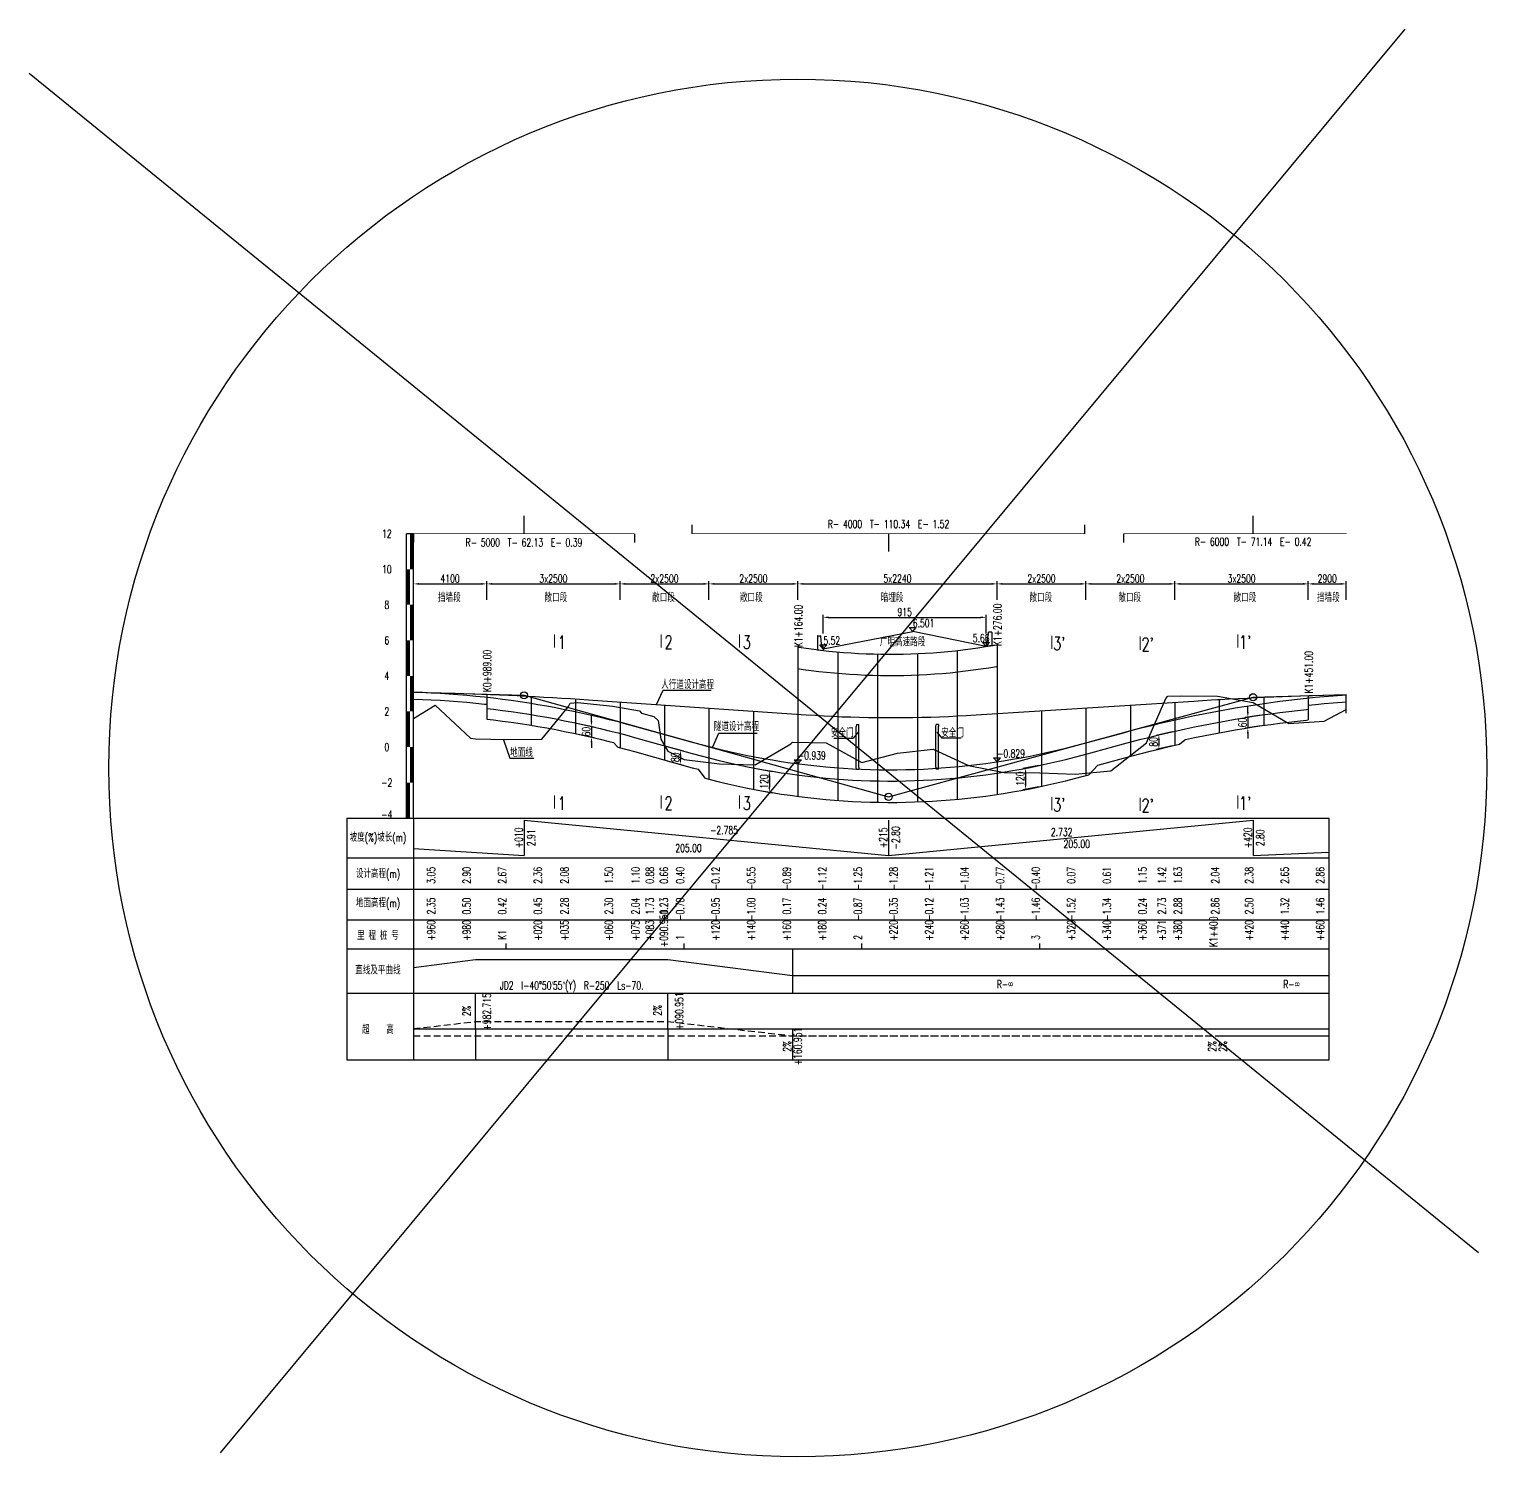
# Model space of a CAD drawing. Header units: millimetres. Extents: x -11494 to -8859, y -399 to 404.
# Drawn here: x -9679 to -8859, y -399 to 404 of the extents above; entities that cross this region are included whole.
import ezdxf
from ezdxf.enums import TextEntityAlignment as Align

# ---------------------------------------------------------------- set-up
doc = ezdxf.new("R2010")
doc.units = ezdxf.units.MM
doc.header["$LTSCALE"] = 0.3
doc.linetypes.add('DASHED', pattern=[19.05, 12.7, -6.35])
for name, color, linetype in [('BPD1', 5, 'Continuous'), ('dmx', 7, 'Continuous'), ('LCZH', 5, 'Continuous'), ('shuju', 5, 'Continuous'), ('sjx', 1, 'Continuous'), ('变坡点', 5, 'Continuous'), ('右超高', 1, 'Continuous'), ('左超高', 6, 'ByLayer'), ('文字', 7, 'Continuous'), ('标尺', 3, 'Continuous'), ('栏目', 3, 'Continuous'), ('次轮廓线', 5, 'Continuous'), ('网格1', 252, 'ByLayer'), ('轮廓线', 1, 'Continuous'), ('面积', 4, 'Continuous')]:
    doc.layers.add(name, color=color, linetype=linetype)
doc.styles.get("Standard").update_dxf_attribs({"font": 'simplex1.shx', "width": 0.7, "bigfont": 'hztxt.shx'})
doc.dimstyles.new('副本 100', dxfattribs={"dimscale": 1.5, "dimtxt": 3, "dimasz": 2, "dimexe": 1, "dimexo": 1, "dimgap": 0.5, "dimtad": 1, "dimdec": 0, "dimlfac": 10, "dimzin": 0, "dimdsep": 46, "dimtxsty": 'Standard', "dimcen": 0.09, "dimclrd": 256, "dimclre": 256, "dimclrt": 7, "dimadec": 0, "dimazin": 0, "dimtfac": 1, "dimtdec": 0, "dimtix": 1, "dimtmove": 0, "dimatfit": 3, "dimfxl": 0, "dimtolj": 1, "dimtzin": 0, "dimarcsym": 0})

# ---------------------------------------------------------------- blocks, each defined once
blk = doc.blocks.new('*D15')
at = {"lineweight": -2}
for p, q in [((-9421.91, 82.77), (-9421.91, 93.27)), ((-9418.91, 91.77), (-9349.91, 91.77)), ((-9346.91, 82.77), (-9346.91, 93.27))]:
    blk.add_line(p, q, dxfattribs=at)
for points in [[(-9418.91, 92.27), (-9418.91, 91.27), (-9421.91, 91.77)], [(-9349.91, 92.27), (-9349.91, 91.27), (-9346.91, 91.77)]]:
    blk.add_solid(points)
at = {"layer": 'Defpoints', "color": 0}
for p in [(-9346.91, 91.77), (-9421.91, 29.65), (-9346.91, 25.39)]:
    blk.add_point(p, dxfattribs=at)
at = {"color": 7, "lineweight": -3, "insert": (-9384.41, 94.77), "char_height": 4.5, "attachment_point": 5}
blk.add_mtext('\\A1;3x2500', dxfattribs=at)
blk = doc.blocks.new('*D16')
at = {"lineweight": -2}
for p, q in [((-9296.91, 82.77), (-9296.91, 93.27)), ((-9293.91, 91.77), (-9249.91, 91.77)), ((-9246.91, 82.77), (-9246.91, 93.27))]:
    blk.add_line(p, q, dxfattribs=at)
for points in [[(-9293.91, 92.27), (-9293.91, 91.27), (-9296.91, 91.77)], [(-9249.91, 92.27), (-9249.91, 91.27), (-9246.91, 91.77)]]:
    blk.add_solid(points)
at = {"layer": 'Defpoints', "color": 0}
for p in [(-9246.91, 91.77), (-9296.91, 21.95), (-9246.91, 18.51)]:
    blk.add_point(p, dxfattribs=at)
at = {"color": 7, "lineweight": -3, "insert": (-9271.91, 94.77), "char_height": 4.5, "attachment_point": 5}
blk.add_mtext('\\A1;2x2500', dxfattribs=at)
blk = doc.blocks.new('*D17')
at = {"lineweight": -2}
for p, q in [((-9246.91, 82.77), (-9246.91, 93.27)), ((-9243.91, 91.77), (-9137.91, 91.77)), ((-9134.91, 82.77), (-9134.91, 93.27))]:
    blk.add_line(p, q, dxfattribs=at)
for points in [[(-9243.91, 92.27), (-9243.91, 91.27), (-9246.91, 91.77)], [(-9137.91, 92.27), (-9137.91, 91.27), (-9134.91, 91.77)]]:
    blk.add_solid(points)
at = {"layer": 'Defpoints', "color": 0}
for p in [(-9134.91, 91.77), (-9246.91, 29.65), (-9134.91, 20)]:
    blk.add_point(p, dxfattribs=at)
at = {"color": 7, "lineweight": -3, "insert": (-9190.91, 94.77), "char_height": 4.5, "attachment_point": 5}
blk.add_mtext('\\A1;5x2240', dxfattribs=at)
blk = doc.blocks.new('*D18')
at = {"lineweight": -2}
for p, q in [((-9134.91, 82.77), (-9134.91, 93.27)), ((-9131.91, 91.77), (-9087.91, 91.77)), ((-9084.91, 82.77), (-9084.91, 93.27))]:
    blk.add_line(p, q, dxfattribs=at)
for points in [[(-9131.91, 92.27), (-9131.91, 91.27), (-9134.91, 91.77)], [(-9087.91, 92.27), (-9087.91, 91.27), (-9084.91, 91.77)]]:
    blk.add_solid(points)
at = {"layer": 'Defpoints', "color": 0}
for p in [(-9084.91, 91.77), (-9134.91, 29.65), (-9084.91, 18.51)]:
    blk.add_point(p, dxfattribs=at)
at = {"color": 7, "lineweight": -3, "insert": (-9109.91, 94.77), "char_height": 4.5, "attachment_point": 5}
blk.add_mtext('\\A1;2x2500', dxfattribs=at)
blk = doc.blocks.new('*D19')
at = {"lineweight": -2}
for p, q in [((-9034.91, 82.77), (-9034.91, 93.27)), ((-9031.91, 91.77), (-8962.91, 91.77)), ((-8959.91, 82.77), (-8959.91, 93.27))]:
    blk.add_line(p, q, dxfattribs=at)
for points in [[(-9031.91, 92.27), (-9031.91, 91.27), (-9034.91, 91.77)], [(-8962.91, 92.27), (-8962.91, 91.27), (-8959.91, 91.77)]]:
    blk.add_solid(points)
at = {"layer": 'Defpoints', "color": 0}
for p in [(-8959.91, 91.77), (-9034.91, 29.65), (-8959.91, 25.39)]:
    blk.add_point(p, dxfattribs=at)
at = {"color": 7, "lineweight": -3, "insert": (-8997.41, 94.77), "char_height": 4.5, "attachment_point": 5}
blk.add_mtext('\\A1;3x2500', dxfattribs=at)
blk = doc.blocks.new('*D20')
at = {"lineweight": -2}
for p, q in [((-9270.44, -11.98), (-9261.45, -13.66)), ((-9262.95, -16.38), (-9262.95, -22.38)), ((-9270.44, -23.98), (-9261.45, -25.66))]:
    blk.add_line(p, q, dxfattribs=at)
for points in [[(-9263.45, -16.38), (-9262.45, -16.38), (-9262.95, -13.38)], [(-9263.45, -22.38), (-9262.45, -22.38), (-9262.95, -25.38)]]:
    blk.add_solid(points)
at = {"layer": 'Defpoints', "color": 0}
for p in [(-9271.91, -11.7), (-9271.91, -23.7), (-9262.95, -25.38)]:
    blk.add_point(p, dxfattribs=at)
at = {"color": 7, "lineweight": -3, "insert": (-9265.95, -19.38), "char_height": 4.5, "attachment_point": 5, "rotation": 90}
blk.add_mtext('\\A1;120', dxfattribs=at)
blk = doc.blocks.new('*D21')
at = {"lineweight": -2}
for p, q in [((-9320.47, 0.34), (-9311.45, -2.17)), ((-9320.47, -7.66), (-9311.45, -10.17)), ((-9312.95, -4.75), (-9312.95, -6.75))]:
    blk.add_line(p, q, dxfattribs=at)
for points in [[(-9313.45, -4.75), (-9312.45, -4.75), (-9312.95, -1.75)], [(-9313.45, -6.75), (-9312.45, -6.75), (-9312.95, -9.75)]]:
    blk.add_solid(points)
at = {"layer": 'Defpoints', "color": 0}
for p in [(-9321.91, 0.75), (-9321.91, -7.25), (-9312.95, -9.75)]:
    blk.add_point(p, dxfattribs=at)
at = {"color": 7, "lineweight": -3, "insert": (-9315.95, -5.75), "char_height": 4.5, "attachment_point": 5, "rotation": 90}
blk.add_mtext('\\A1;80', dxfattribs=at)
blk = doc.blocks.new('*D22')
at = {"lineweight": -2}
for p, q in [((-9362.95, 14.64), (-9362.95, 17.64)), ((-9370.45, 13.25), (-9361.45, 11.32)), ((-9362.95, 11.64), (-9362.95, 5.64)), ((-9370.45, 7.25), (-9361.45, 5.32)), ((-9362.95, 2.64), (-9362.95, -0.36))]:
    blk.add_line(p, q, dxfattribs=at)
for points in [[(-9363.45, 14.64), (-9362.45, 14.64), (-9362.95, 11.64)], [(-9363.45, 2.64), (-9362.45, 2.64), (-9362.95, 5.64)]]:
    blk.add_solid(points)
at = {"layer": 'Defpoints', "color": 0}
for p in [(-9371.91, 13.57), (-9371.91, 7.57), (-9362.95, 5.64)]:
    blk.add_point(p, dxfattribs=at)
at = {"color": 7, "lineweight": -3, "insert": (-9365.95, 8.64), "char_height": 4.5, "attachment_point": 5, "rotation": 90}
blk.add_mtext('\\A1;60', dxfattribs=at)
blk = doc.blocks.new('*D25')
at = {"lineweight": -2}
for p, q in [((-9111.39, -10.39), (-9120.38, -12.06)), ((-9118.88, -14.78), (-9118.88, -20.78)), ((-9111.39, -22.39), (-9120.38, -24.06))]:
    blk.add_line(p, q, dxfattribs=at)
for points in [[(-9119.38, -14.78), (-9118.38, -14.78), (-9118.88, -11.78)], [(-9119.38, -20.78), (-9118.38, -20.78), (-9118.88, -23.78)]]:
    blk.add_solid(points)
at = {"layer": 'Defpoints', "color": 0}
for p in [(-9109.91, -10.11), (-9118.88, -23.78), (-9109.91, -22.11)]:
    blk.add_point(p, dxfattribs=at)
at = {"color": 7, "lineweight": -3, "insert": (-9121.88, -17.78), "char_height": 4.5, "attachment_point": 5, "rotation": 90}
blk.add_mtext('\\A1;120', dxfattribs=at)
blk = doc.blocks.new('*D23')
at = {"lineweight": -2}
for p, q in [((-9036.38, 8.6), (-9045.38, 6.55)), ((-9036.38, 0.6), (-9045.38, -1.45)), ((-9043.88, 3.89), (-9043.88, 1.89))]:
    blk.add_line(p, q, dxfattribs=at)
for points in [[(-9044.38, 3.89), (-9043.38, 3.89), (-9043.88, 6.89)], [(-9044.38, 1.89), (-9043.38, 1.89), (-9043.88, -1.11)]]:
    blk.add_solid(points)
at = {"layer": 'Defpoints', "color": 0}
for p in [(-9034.91, 8.93), (-9034.91, 0.93), (-9043.88, -1.11)]:
    blk.add_point(p, dxfattribs=at)
at = {"color": 7, "lineweight": -3, "insert": (-9046.88, 2.89), "char_height": 4.5, "attachment_point": 5, "rotation": 90}
blk.add_mtext('\\A1;80', dxfattribs=at)
blk = doc.blocks.new('*D24')
at = {"lineweight": -2}
for p, q in [((-8986.4, 17.87), (-8995.38, 16.56)), ((-8993.88, 19.78), (-8993.88, 22.78)), ((-8993.88, 16.78), (-8993.88, 10.78)), ((-8986.4, 11.87), (-8995.38, 10.56)), ((-8993.88, 7.78), (-8993.88, 4.78))]:
    blk.add_line(p, q, dxfattribs=at)
for points in [[(-8994.38, 19.78), (-8993.38, 19.78), (-8993.88, 16.78)], [(-8994.38, 7.78), (-8993.38, 7.78), (-8993.88, 10.78)]]:
    blk.add_solid(points)
at = {"layer": 'Defpoints', "color": 0}
for p in [(-8984.91, 18.09), (-8993.88, 10.78), (-8984.91, 12.09)]:
    blk.add_point(p, dxfattribs=at)
at = {"color": 7, "lineweight": -3, "insert": (-8996.88, 13.78), "char_height": 4.5, "attachment_point": 5, "rotation": 90}
blk.add_mtext('\\A1;60', dxfattribs=at)
blk = doc.blocks.new('*D26')
at = {"lineweight": -2}
for p, q in [((-9346.91, 82.77), (-9346.91, 93.27)), ((-9343.91, 91.77), (-9299.91, 91.77)), ((-9296.91, 82.77), (-9296.91, 93.27))]:
    blk.add_line(p, q, dxfattribs=at)
for points in [[(-9343.91, 92.27), (-9343.91, 91.27), (-9346.91, 91.77)], [(-9299.91, 92.27), (-9299.91, 91.27), (-9296.91, 91.77)]]:
    blk.add_solid(points)
at = {"layer": 'Defpoints', "color": 0}
for p in [(-9296.91, 91.77), (-9346.91, 21.95), (-9296.91, 18.51)]:
    blk.add_point(p, dxfattribs=at)
at = {"color": 7, "lineweight": -3, "insert": (-9321.91, 94.77), "char_height": 4.5, "attachment_point": 5}
blk.add_mtext('\\A1;2x2500', dxfattribs=at)
blk = doc.blocks.new('*D27')
at = {"lineweight": -2}
for p, q in [((-9084.91, 82.77), (-9084.91, 93.27)), ((-9081.91, 91.77), (-9037.91, 91.77)), ((-9034.91, 82.77), (-9034.91, 93.27))]:
    blk.add_line(p, q, dxfattribs=at)
for points in [[(-9081.91, 92.27), (-9081.91, 91.27), (-9084.91, 91.77)], [(-9037.91, 92.27), (-9037.91, 91.27), (-9034.91, 91.77)]]:
    blk.add_solid(points)
at = {"layer": 'Defpoints', "color": 0}
for p in [(-9034.91, 91.77), (-9084.91, 29.65), (-9034.91, 18.51)]:
    blk.add_point(p, dxfattribs=at)
at = {"color": 7, "lineweight": -3, "insert": (-9059.91, 94.77), "char_height": 4.5, "attachment_point": 5}
blk.add_mtext('\\A1;2x2500', dxfattribs=at)
blk = doc.blocks.new('*D28')
at = {"lineweight": -2}
for p, q in [((-9463.05, 82.77), (-9463.05, 93.27)), ((-9460.05, 91.77), (-9424.91, 91.77)), ((-9421.91, 82.77), (-9421.91, 93.27))]:
    blk.add_line(p, q, dxfattribs=at)
for points in [[(-9460.05, 92.27), (-9460.05, 91.27), (-9463.05, 91.77)], [(-9424.91, 92.27), (-9424.91, 91.27), (-9421.91, 91.77)]]:
    blk.add_solid(points)
at = {"layer": 'Defpoints', "color": 0}
for p in [(-9421.91, 91.77), (-9463.05, 29.65), (-9421.91, 25.39)]:
    blk.add_point(p, dxfattribs=at)
at = {"color": 7, "lineweight": -3, "insert": (-9442.48, 94.77), "char_height": 4.5, "attachment_point": 5}
blk.add_mtext('\\A1;4100', dxfattribs=at)
blk = doc.blocks.new('*D29')
at = {"lineweight": -2}
for p, q in [((-8959.91, 82.77), (-8959.91, 93.27)), ((-8956.91, 91.77), (-8941.54, 91.77)), ((-8938.54, 82.77), (-8938.54, 93.27))]:
    blk.add_line(p, q, dxfattribs=at)
for points in [[(-8956.91, 92.27), (-8956.91, 91.27), (-8959.91, 91.77)], [(-8941.54, 92.27), (-8941.54, 91.27), (-8938.54, 91.77)]]:
    blk.add_solid(points)
at = {"layer": 'Defpoints', "color": 0}
for p in [(-8938.54, 91.77), (-8959.91, 29.65), (-8938.54, 25.39)]:
    blk.add_point(p, dxfattribs=at)
at = {"color": 7, "lineweight": -3, "insert": (-8949.23, 94.77), "char_height": 4.5, "attachment_point": 5}
blk.add_mtext('\\A1;2900', dxfattribs=at)
blk = doc.blocks.new('*D30')
at = {"lineweight": -2}
for p, q in [((-9232.63, 63.95), (-9232.63, 74.45)), ((-9141.1, 63.95), (-9141.1, 74.45)), ((-9229.63, 72.95), (-9144.1, 72.95))]:
    blk.add_line(p, q, dxfattribs=at)
for points in [[(-9229.63, 73.45), (-9229.63, 72.45), (-9232.63, 72.95)], [(-9144.1, 73.45), (-9144.1, 72.45), (-9141.1, 72.95)]]:
    blk.add_solid(points)
at = {"layer": 'Defpoints', "color": 0}
for p in [(-9141.1, 72.95), (-9232.63, 54.78), (-9141.1, 56.53)]:
    blk.add_point(p, dxfattribs=at)
at = {"color": 7, "lineweight": -3, "insert": (-9186.86, 75.95), "char_height": 4.5, "attachment_point": 5}
blk.add_mtext('\\A1;915', dxfattribs=at)

msp = doc.modelspace()

# ---------------------------------------------------------------- linework, layer by layer
for p, q in [((-9235.87, 62.36), (-9235.87, 54.74)), ((-9235.69, 62.54), (-9234.21, 62.54)), ((-9233.55, 57.78), (-9234.03, 62.38)), ((-9141.1, 58.18), (-9141.1, 56.53)), ((-9140.49, 59.12), (-9141.07, 58.28)), ((-9140.18, 59.95), (-9139.7, 64.55)), ((-9138.04, 64.71), (-9139.52, 64.71)), ((-9137.86, 64.53), (-9137.86, 57.06)), ((-9235.87, 54.74), (-9232.63, 54.35)), ((-9233.24, 56.95), (-9232.66, 56.11)), ((-9232.63, 56.01), (-9232.63, 54.35)), ((-9137.86, 57.06), (-9141.1, 56.53)), ((-8938.54, 19.08), (-8938.54, 29.57)), ((-9213.01, 8.3), (-9215.84, 5.07)), ((-9168.82, 8.3), (-9165.99, 5.07)), ((-9226.69, 5.07), (-9215.84, 5.07)), ((-9155.14, 5.07), (-9165.99, 5.07))]:
    msp.add_line(p, q)
for centre, radius, start, end in [((-9235.69, 62.36), 0.175, 90, 180), ((-9234.21, 62.36), 0.175, 5.97698, 90), ((-9231.77, 57.96), 1.78, 185.97698, 214.77783), ((-9140.93, 58.18), 0.175, 145.22217, 180), ((-9141.95, 60.14), 1.78, 325.22217, 354.02302), ((-9139.52, 64.53), 0.175, 90, 174.02302), ((-9138.04, 64.53), 0.175, 0, 90), ((-9232.8, 56.01), 0.175, 0, 34.77783)]:
    msp.add_arc(centre, radius, start, end)
at = {"layer": 'BPD1'}
for p, q in [((-9400.91, -41.04), (-9400.91, -61.04)), ((-9400.91, -41.04), (-9195.91, -61.04)), ((-9195.91, -41.04), (-9195.91, -61.04)), ((-9195.91, -61.04), (-8990.91, -41.04)), ((-8990.91, -41.04), (-8990.91, -61.04)), ((-9463.05, -57.03), (-9400.91, -61.04)), ((-8990.91, -61.04), (-8948.11, -59.05)), ((-9249.96, -113.44), (-9249.96, -138.41)), ((-9463.05, -158.41), (-9010.91, -158.41)), ((-9010.91, -158.41), (-8948.11, -158.41))]:
    msp.add_line(p, q, dxfattribs=at)
at = {"layer": 'BPD1', "flags": 128}
for points in [[(-9463.05, -123.92), (-9428.2, -119.44), (-9319.96, -119.44), (-9249.96, -128.44), (-9010.91, -128.44)], [(-9010.91, -128.44), (-8948.11, -128.44)]]:
    msp.add_lwpolyline(points, dxfattribs=at)
at = {"layer": 'dmx'}
for points in [[(-9463.05, 16.08), (-9450.91, 23.53), (-9430.91, 5.04), (-9428.2, 4.57), (-9410.91, 4.17), (-9390.91, 4.52), (-9375.91, 22.84), (-9374.91, 24.66), (-9370.91, 25.02), (-9350.91, 22.99), (-9335.91, 20.36), (-9334.91, 19.11), (-9327.91, 17.26), (-9325.41, 14.85), (-9323.91, 4.49), (-9319.96, -2.33), (-9310.91, -7.01), (-9290.91, -9.48), (-9270.91, -9.98), (-9250.91, 1.72), (-9249.96, 2.74), (-9230.91, 2.44), (-9210.91, -8.65), (-9190.91, -3.49), (-9170.91, -1.2), (-9150.91, -10.29), (-9130.91, -14.33), (-9110.91, -14.55), (-9090.91, -15.19), (-9070.91, -13.41), (-9050.91, 2.41), (-9039.91, 27.35), (-9038.91, 28.7), (-9030.91, 28.8), (-9010.91, 28.62)], [(-9010.91, 28.62), (-8990.91, 25.01), (-8970.91, 13.23), (-8950.91, 14.55), (-8938.54, 21.14)]]:
    msp.add_lwpolyline(points, dxfattribs=at)
at = {"layer": 'LCZH'}
for p, q in [((-9410.91, -113.44), (-9410.91, -110.44)), ((-9310.91, -113.44), (-9310.91, -110.44)), ((-9210.91, -113.44), (-9210.91, -110.44)), ((-9110.91, -113.44), (-9110.91, -110.44))]:
    msp.add_line(p, q, dxfattribs=at)
at = {"layer": 'shuju'}
for p, q in [((-9428.2, -158.41), (-9428.2, -138.41)), ((-9319.96, -158.41), (-9319.96, -138.41)), ((-9428.2, -158.41), (-9428.2, -175.92)), ((-9319.96, -158.41), (-9319.96, -175.92)), ((-9249.96, -158.41), (-9249.96, -175.92)), ((-9249.96, -158.41), (-9249.96, -175.92))]:
    msp.add_line(p, q, dxfattribs=at)
at = {"layer": 'sjx'}
for p, q in [((-9348.1, -0.05), (-9350.55, 2.58)), ((-9032.27, 1.53), (-9029.37, 4.15)), ((-9299.01, -17.56), (-9302.88, -12.53)), ((-9083.26, -15.58), (-9078.16, -10.18))]:
    msp.add_line(p, q, dxfattribs=at)
at = {"layer": 'sjx', "flags": 128}
for points in [[(-9246.91, 56.26), (-9246.39, 56.18), (-9242.18, 55.56), (-9237.97, 54.99), (-9233.76, 54.48), (-9229.56, 54.02), (-9225.36, 53.61), (-9221.17, 53.25), (-9216.97, 52.95), (-9212.78, 52.7), (-9208.59, 52.5), (-9204.4, 52.36), (-9200.21, 52.26), (-9196.03, 52.22), (-9191.84, 52.23), (-9187.65, 52.3), (-9183.46, 52.41), (-9179.27, 52.58), (-9175.08, 52.8), (-9170.89, 53.07), (-9166.69, 53.4), (-9162.5, 53.78), (-9158.3, 54.21), (-9154.09, 54.7), (-9149.89, 55.23), (-9145.68, 55.82), (-9141.46, 56.47), (-9137.24, 57.16), (-9134.91, 57.58)], [(-9246.91, 44.13), (-9243.85, 43.68), (-9239.5, 43.09), (-9235.15, 42.56), (-9230.8, 42.08), (-9226.45, 41.66), (-9222.11, 41.29), (-9217.76, 40.98), (-9213.42, 40.72), (-9209.08, 40.51), (-9204.74, 40.36), (-9200.41, 40.26), (-9196.07, 40.22), (-9191.73, 40.23), (-9187.39, 40.3), (-9183.05, 40.42), (-9178.72, 40.59), (-9174.38, 40.82), (-9170.03, 41.11), (-9165.69, 41.44), (-9161.34, 41.83), (-9157, 42.28), (-9152.65, 42.78), (-9148.29, 43.34), (-9143.94, 43.95), (-9139.58, 44.62), (-9135.21, 45.34), (-9134.91, 45.39)], [(-9464.05, 30.99), (-9463.05, 30.96), (-9458.05, 30.79), (-9453.05, 30.56), (-9448.05, 30.29), (-9443.05, 29.96), (-9438.05, 29.59), (-9433.05, 29.16), (-9428.05, 28.69), (-9423.05, 28.16), (-9418.05, 27.59), (-9413.05, 26.96), (-9408.05, 26.29), (-9403.05, 25.56), (-9398.05, 24.79), (-9393.05, 23.96), (-9388.05, 23.09), (-9383.05, 22.16), (-9378.05, 21.19), (-9373.05, 20.16), (-9368.05, 19.09), (-9363.05, 17.96), (-9358.05, 16.79), (-9353.05, 15.56), (-9348.05, 14.29), (-9343.05, 12.96), (-9338.78, 11.79), (-9306.26, 2.73), (-9301.26, 1.37), (-9296.26, 0.07), (-9291.26, -1.16), (-9286.26, -2.34), (-9281.26, -3.45), (-9276.26, -4.5), (-9271.26, -5.48), (-9266.26, -6.41), (-9261.26, -7.27), (-9256.26, -8.07), (-9251.26, -8.8), (-9246.26, -9.48), (-9241.26, -10.09), (-9236.26, -10.64), (-9231.26, -11.12), (-9226.26, -11.55), (-9221.26, -11.91), (-9216.26, -12.21), (-9211.26, -12.45), (-9206.26, -12.62), (-9201.26, -12.73), (-9196.26, -12.78), (-9191.26, -12.77), (-9186.26, -12.69), (-9181.26, -12.55), (-9176.26, -12.35), (-9171.26, -12.09), (-9166.26, -11.76), (-9161.26, -11.37), (-9156.26, -10.92), (-9151.26, -10.41), (-9146.26, -9.83), (-9141.26, -9.19), (-9136.26, -8.49), (-9131.26, -7.73), (-9126.26, -6.9), (-9121.26, -6.01), (-9116.26, -5.06), (-9111.26, -4.05), (-9106.26, -2.97), (-9101.26, -1.83), (-9096.26, -0.63), (-9091.26, 0.63), (-9086.26, 1.96), (-9085.57, 2.14), (-9063.87, 8.07), (-9058.87, 9.42), (-9053.87, 10.72), (-9048.87, 11.98), (-9043.87, 13.2), (-9038.87, 14.38), (-9033.87, 15.52), (-9028.87, 16.61), (-9023.87, 17.67), (-9018.87, 18.68), (-9013.87, 19.65), (-9010.91, 20.2)], [(-9464.05, 26.99), (-9463.05, 26.96), (-9458.05, 26.79), (-9453.05, 26.56), (-9448.05, 26.29), (-9443.05, 25.96), (-9438.05, 25.59), (-9433.05, 25.16), (-9428.05, 24.69), (-9423.05, 24.16), (-9421.91, 24.03)], [(-9010.91, 20.2), (-9005.91, 21.12), (-9000.91, 22), (-8995.91, 22.83), (-8990.91, 23.63), (-8985.91, 24.38), (-8980.91, 25.09), (-8975.91, 25.76), (-8970.91, 26.38), (-8965.91, 26.97), (-8960.91, 27.51), (-8955.91, 28.02), (-8950.91, 28.48), (-8945.91, 28.9), (-8940.91, 29.27), (-8938.54, 29.43)], [(-8959.91, 23.61), (-8955.91, 24.02), (-8950.91, 24.48), (-8945.91, 24.9), (-8940.91, 25.27), (-8938.54, 25.43)], [(-9421.91, 21.68), (-9418.05, 21.24), (-9413.05, 20.61), (-9408.05, 19.94), (-9403.05, 19.21), (-9398.05, 18.44), (-9393.05, 17.61), (-9388.05, 16.74), (-9383.05, 15.81), (-9378.05, 14.84), (-9373.05, 13.81), (-9368.05, 12.74), (-9363.05, 11.61), (-9358.05, 10.44), (-9353.05, 9.21), (-9348.05, 7.94), (-9343.05, 6.61), (-9338.78, 5.44), (-9306.26, -3.62), (-9301.26, -4.98), (-9296.26, -6.28), (-9291.26, -7.51), (-9286.26, -8.69), (-9281.26, -9.8), (-9276.26, -10.85), (-9271.26, -11.83), (-9266.26, -12.76), (-9261.26, -13.62), (-9256.26, -14.42), (-9251.26, -15.15), (-9246.26, -15.83), (-9241.26, -16.44), (-9236.26, -16.99), (-9231.26, -17.47), (-9226.26, -17.9), (-9221.26, -18.26), (-9216.26, -18.56), (-9211.26, -18.8), (-9206.26, -18.97), (-9201.26, -19.08), (-9196.26, -19.13), (-9191.26, -19.12), (-9186.26, -19.04), (-9181.26, -18.9), (-9176.26, -18.7), (-9171.26, -18.44), (-9166.26, -18.11), (-9161.26, -17.72), (-9156.26, -17.27), (-9151.26, -16.76), (-9146.26, -16.18), (-9141.26, -15.54), (-9136.26, -14.84), (-9131.26, -14.08), (-9126.26, -13.25), (-9121.26, -12.36), (-9116.26, -11.41), (-9111.26, -10.4), (-9106.26, -9.32), (-9101.26, -8.18), (-9096.26, -6.98), (-9091.26, -5.72), (-9086.26, -4.39), (-9085.57, -4.21), (-9063.87, 1.72), (-9058.87, 3.07), (-9053.87, 4.37), (-9048.87, 5.63), (-9043.87, 6.85), (-9038.87, 8.03), (-9033.87, 9.17), (-9028.87, 10.26), (-9023.87, 11.32), (-9018.87, 12.33), (-9013.87, 13.3), (-9010.91, 13.85)], [(-9010.91, 13.85), (-9005.91, 14.77), (-9000.91, 15.65), (-8995.91, 16.48), (-8990.91, 17.28), (-8985.91, 18.03), (-8980.91, 18.74), (-8975.91, 19.41), (-8970.91, 20.03), (-8965.91, 20.62), (-8960.91, 21.16), (-8959.91, 21.26)], [(-9421.91, 15.68), (-9418.05, 15.24), (-9413.05, 14.61), (-9408.05, 13.94), (-9403.05, 13.21), (-9398.05, 12.44), (-9393.05, 11.61), (-9388.05, 10.74), (-9383.05, 9.81), (-9378.05, 8.84), (-9373.05, 7.81), (-9368.05, 6.74), (-9363.05, 5.61), (-9358.05, 4.44), (-9353.05, 3.21), (-9350.55, 2.58)], [(-9010.91, 7.85), (-9005.91, 8.77), (-9000.91, 9.65), (-8995.91, 10.48), (-8990.91, 11.28), (-8985.91, 12.03), (-8980.91, 12.74), (-8975.91, 13.41), (-8970.91, 14.03), (-8965.91, 14.62), (-8960.91, 15.16), (-8959.91, 15.26)], [(-9078.16, -10.18), (-9063.87, -6.28), (-9058.87, -4.93), (-9053.87, -3.63), (-9048.87, -2.37), (-9043.87, -1.15), (-9038.87, 0.03), (-9032.27, 1.53)], [(-9029.37, 4.15), (-9028.87, 4.26), (-9023.87, 5.32), (-9018.87, 6.33), (-9013.87, 7.3), (-9010.91, 7.85)], [(-9348.1, -0.05), (-9343.05, -1.39), (-9338.78, -2.56), (-9306.26, -11.62), (-9302.88, -12.53)], [(-9299.01, -17.56), (-9296.26, -18.28), (-9291.26, -19.51), (-9286.26, -20.69), (-9281.26, -21.8), (-9276.26, -22.85), (-9271.26, -23.83), (-9266.26, -24.76), (-9261.26, -25.62), (-9256.26, -26.42), (-9251.26, -27.15), (-9246.26, -27.83), (-9241.26, -28.44), (-9236.26, -28.99), (-9231.26, -29.47), (-9226.26, -29.9), (-9221.26, -30.26), (-9216.26, -30.56), (-9211.26, -30.8), (-9206.26, -30.97), (-9201.26, -31.08), (-9196.26, -31.13), (-9191.26, -31.12), (-9186.26, -31.04), (-9181.26, -30.9), (-9176.26, -30.7), (-9171.26, -30.44), (-9166.26, -30.11), (-9161.26, -29.72), (-9156.26, -29.27), (-9151.26, -28.76), (-9146.26, -28.18), (-9141.26, -27.54), (-9136.26, -26.84), (-9131.26, -26.08), (-9126.26, -25.25), (-9121.26, -24.36), (-9116.26, -23.41), (-9111.26, -22.4), (-9106.26, -21.32), (-9101.26, -20.18), (-9096.26, -18.98), (-9091.26, -17.72), (-9086.26, -16.39), (-9085.57, -16.21), (-9083.26, -15.58)]]:
    msp.add_lwpolyline(points, dxfattribs=at)
at = {"layer": '变坡点'}
for p, q in [((-9400.91, 120), (-9400.91, 130)), ((-9306.26, 120), (-9306.26, 125)), ((-9085.57, 120), (-9085.57, 125)), ((-8990.91, 120), (-8990.91, 130)), ((-9463.05, 120), (-9463.05, 115)), ((-9338.78, 120), (-9338.78, 115)), ((-9195.91, 120), (-9195.91, 110)), ((-9063.87, 120), (-9063.87, 115)), ((-9463.05, 30.96), (-9463.05, 64.96))]:
    msp.add_line(p, q, dxfattribs=at)
at = {"layer": '变坡点', "const_width": 0.5, "flags": 128}
for points in [[(-9463.05, 120), (-9338.78, 120)], [(-9306.26, 120), (-9085.57, 120)], [(-9063.87, 120), (-9010.91, 120)], [(-9010.91, 120), (-8938.31, 120)]]:
    msp.add_lwpolyline(points, dxfattribs=at)
at = {"layer": '变坡点', "flags": 128}
for points in [[(-9463.05, 30.96), (-9400.91, 29.1), (-9195.91, -28), (-9010.91, 22.54)], [(-9010.91, 22.54), (-8990.91, 28), (-8938.54, 29.57)]]:
    msp.add_lwpolyline(points, dxfattribs=at)
at = {"layer": '变坡点'}
for centre in [(-9400.91, 29.1), (-8990.91, 28), (-9195.91, -28)]:
    msp.add_circle(centre, 2, dxfattribs=at)
at = {"layer": '右超高', "color": 5, "flags": 128}
msp.add_lwpolyline([(-9010.91, -162.41), (-8948.11, -162.41)], dxfattribs=at)
at = {"layer": '左超高', "color": 5, "linetype": 'DASHED', "flags": 128}
for points in [[(-9463.05, -158.39), (-9428.2, -154.41), (-9319.96, -154.41), (-9249.96, -162.41), (-9010.91, -162.41)], [(-9463.05, -162.41), (-9428.2, -162.41), (-9319.96, -162.41), (-9249.96, -162.41), (-9010.91, -162.41)]]:
    msp.add_lwpolyline(points, dxfattribs=at)
at = {"layer": '左超高', "flags": 128}
msp.add_lwpolyline([(-9010.91, -162.41), (-8948.11, -162.41)], dxfattribs=at)
at = {"layer": '文字'}
for p, q in [((-9326.32, 23.97), (-9322.68, 31.95)), ((-9322.68, 31.95), (-9295.62, 31.95)), ((-9412.37, 4.06), (-9408.88, -6.3)), ((-9295, -0.24), (-9291.37, 7.75)), ((-9291.37, 7.75), (-9269.82, 7.75)), ((-9408.88, -6.3), (-9395.35, -6.3))]:
    msp.add_line(p, q, dxfattribs=at)
at = {"layer": '文字', "const_width": 0.6}
for points in [[(-9383.75, 55.9), (-9383.75, 63.4)], [(-9323.79, 55.9), (-9323.79, 63.4)], [(-9279.77, 55.9), (-9279.77, 63.4)], [(-9104.1, 55.12), (-9104.1, 62.62)], [(-9054.38, 54.68), (-9054.38, 62.18)], [(-8999.56, 55.9), (-8999.56, 63.4)], [(-9383.75, -34.69), (-9383.75, -27.19)], [(-9323.79, -34.69), (-9323.79, -27.19)], [(-9279.77, -34.71), (-9279.77, -27.21)], [(-9104.1, -35.5), (-9104.1, -28)], [(-9054.38, -35.94), (-9054.38, -28.44)], [(-8999.56, -34.71), (-8999.56, -27.21)]]:
    msp.add_lwpolyline(points, dxfattribs=at)
at = {"layer": '标尺'}
for p, q in [((-9467.05, -40), (-9467.05, 120)), ((-9463.05, 120), (-9467.05, 120)), ((-9463.05, -40), (-9463.05, 120)), ((-9010.91, -40), (-8948.11, -40)), ((-8948.11, -113.44), (-8948.11, -40)), ((-8948.11, -175.92), (-8948.11, -113.44))]:
    msp.add_line(p, q, dxfattribs=at)
at = {"layer": '标尺', "const_width": 2, "flags": 128}
for points in [[(-9464.05, 100), (-9464.05, 120)], [(-9466.05, 80), (-9466.05, 100)], [(-9464.05, 60), (-9464.05, 80)], [(-9466.05, 40), (-9466.05, 60)], [(-9464.05, 20), (-9464.05, 40)], [(-9466.05, 0), (-9466.05, 20)], [(-9464.05, -20), (-9464.05, 0)], [(-9466.05, -40), (-9466.05, -20)]]:
    msp.add_lwpolyline(points, dxfattribs=at)
at = {"layer": '栏目'}
for p, q in [((-9500.63, -40), (-9010.91, -40)), ((-9500.63, -40), (-9500.63, -113.44)), ((-9463.05, -40), (-9463.05, -175.92)), ((-9010.91, -40), (-8948.11, -40)), ((-9500.63, -62.33), (-9010.91, -62.33)), ((-9010.91, -62.39), (-8948.11, -62.39)), ((-9500.63, -79.88), (-9010.91, -79.88)), ((-9010.91, -79.88), (-8948.11, -79.88)), ((-9500.63, -97.17), (-9010.91, -97.17)), ((-9010.91, -97.17), (-8948.11, -97.17)), ((-9500.63, -113.44), (-9010.91, -113.44)), ((-9500.63, -113.44), (-9500.63, -175.92)), ((-9010.91, -113.44), (-8948.11, -113.44)), ((-9500.63, -138.41), (-9010.91, -138.41)), ((-9010.91, -138.41), (-8948.11, -138.41)), ((-9500.63, -175.92), (-9010.91, -175.92)), ((-9010.91, -175.92), (-8948.11, -175.92))]:
    msp.add_line(p, q, dxfattribs=at)
at = {"layer": '次轮廓线'}
for p, q in [((-9224.51, 53.54), (-9224.51, -30.02)), ((-9202.11, 52.3), (-9202.11, -31.06)), ((-9179.71, 52.56), (-9179.71, -30.84)), ((-9157.31, 54.32), (-9157.31, -29.37)), ((-9396.91, 28.52), (-9396.91, 12.25)), ((-9371.91, 27.08), (-9371.91, 7.57)), ((-9346.91, 25.39), (-9346.91, -0.36)), ((-9034.91, 25.21), (-9034.91, 0.93)), ((-9009.91, 26.74), (-9009.91, 8.03)), ((-8984.91, 27.99), (-8984.91, 12.17)), ((-9321.91, 23.67), (-9321.91, -7.25)), ((-9296.91, 21.95), (-9296.91, -18.11)), ((-9271.91, 20.23), (-9271.91, -23.7)), ((-9109.91, 20.45), (-9109.91, -22.11)), ((-9084.91, 22.04), (-9084.91, -16.03)), ((-9059.91, 23.62), (-9059.91, -5.22)), ((-9213.96, 12.65), (-9214.06, 11.65)), ((-9214.06, -11.35), (-9214.06, 11.65)), ((-9213.96, 12.65), (-9212.66, 12.65)), ((-9212.56, 11.65), (-9212.66, 12.65)), ((-9212.56, -11.35), (-9212.56, 11.65)), ((-9169.26, 11.65), (-9169.16, 12.65)), ((-9169.26, -11.35), (-9169.26, 11.65)), ((-9167.86, 12.65), (-9169.16, 12.65)), ((-9167.86, 12.65), (-9167.76, 11.65)), ((-9167.76, -11.35), (-9167.76, 11.65)), ((-9213.96, -12.35), (-9214.06, -11.35)), ((-9213.96, -12.35), (-9212.66, -12.35)), ((-9212.56, -11.35), (-9212.66, -12.35)), ((-9169.26, -11.35), (-9169.16, -12.35)), ((-9167.86, -12.35), (-9169.16, -12.35)), ((-9167.86, -12.35), (-9167.76, -11.35))]:
    msp.add_line(p, q, dxfattribs=at)
at = {"layer": '网格1'}
for p, q in [((-8905.52, 403.78), (-9571.81, -397.05)), ((-9679.19, 379.01), (-8864.22, -284.22))]:
    msp.add_line(p, q, dxfattribs=at)
msp.add_circle((-9246.92, -11.77), 387.45, dxfattribs=at)
at = {"layer": '轮廓线'}
for p, q in [((-9232.63, 55.2), (-9182.34, 65)), ((-9141.1, 56.6), (-9182.34, 65)), ((-9134.91, 57.58), (-9134.91, -26.64)), ((-9246.91, 56.26), (-9246.91, -27.74)), ((-9232.63, 55.2), (-9232.63, 54.35)), ((-9141.1, 56.53), (-9141.1, 56.6)), ((-9421.91, 29.65), (-9421.91, 15.68)), ((-8959.91, 28.93), (-8959.91, 15.26))]:
    msp.add_line(p, q, dxfattribs=at)
at = {"layer": '轮廓线', "flags": 128}
for points in [[(-9463.05, 30.96), (-9439.69, 30.26), (-9434.69, 30.11), (-9429.69, 29.94), (-9424.69, 29.76), (-9419.69, 29.56), (-9414.69, 29.36), (-9409.69, 29.14), (-9404.69, 28.91), (-9399.69, 28.66), (-9394.69, 28.41), (-9389.69, 28.14), (-9384.69, 27.86), (-9379.69, 27.56), (-9374.69, 27.26), (-9369.69, 26.94), (-9364.69, 26.61), (-9362.13, 26.43), (-9242.18, 18.18), (-9237.18, 17.86), (-9232.18, 17.57), (-9227.18, 17.31), (-9222.18, 17.09), (-9217.18, 16.91), (-9212.18, 16.76), (-9207.18, 16.65), (-9202.18, 16.57), (-9197.18, 16.53), (-9192.18, 16.53), (-9187.18, 16.56), (-9182.18, 16.63), (-9177.18, 16.73), (-9172.18, 16.87), (-9167.18, 17.04), (-9162.18, 17.25), (-9157.18, 17.5), (-9152.18, 17.78), (-9149.65, 17.93), (-9024.33, 25.88), (-9019.33, 26.19), (-9014.33, 26.49), (-9010.91, 26.69)], [(-9010.91, 26.69), (-9009.33, 26.78), (-9004.33, 27.05), (-8999.33, 27.31), (-8994.33, 27.56), (-8989.33, 27.79), (-8984.33, 28.02), (-8979.33, 28.23), (-8974.33, 28.43), (-8969.33, 28.61), (-8964.33, 28.79), (-8959.33, 28.95), (-8957.5, 29), (-8938.54, 29.57)]]:
    msp.add_lwpolyline(points, dxfattribs=at)
at = {"layer": '面积'}
for p, q in [((-9182.34, 65), (-9184.33, 67.24)), ((-9184.33, 67.24), (-9180.35, 67.24)), ((-9182.34, 65), (-9180.35, 67.24)), ((-9232.63, 55.2), (-9234.62, 57.44)), ((-9234.62, 57.44), (-9230.64, 57.44)), ((-9232.63, 55.2), (-9230.64, 57.44)), ((-9141.1, 56.6), (-9143.09, 58.84)), ((-9143.09, 58.84), (-9139.11, 58.84)), ((-9141.1, 56.6), (-9139.11, 58.84)), ((-9246.91, -9.39), (-9248.9, -7.14)), ((-9248.9, -7.14), (-9244.92, -7.14)), ((-9246.91, -9.39), (-9244.92, -7.14)), ((-9134.91, -8.29), (-9136.9, -6.04)), ((-9136.9, -6.04), (-9132.92, -6.04)), ((-9134.91, -8.29), (-9132.92, -6.04))]:
    msp.add_line(p, q, dxfattribs=at)

# ---------------------------------------------------------------- texts
at = {"layer": 'BPD1', "width": 0.7}
for s, p in [('+010', (-9403.91, -51.04)), ('2.91', (-9396.91, -51.04)), ('+215', (-9198.91, -51.04)), ('-2.80', (-9191.91, -51.04)), ('+420', (-8993.91, -51.04)), ('2.80', (-8986.91, -51.04))]:
    msp.add_text(s, height=4.5, rotation=90, dxfattribs=at).set_placement(p, align=Align.MIDDLE)
for s, p in [('-2.785', (-9288.41, -49.04)), ('2.732', (-9098.58, -50.04)), ('205.00', (-9308.41, -59.04)), ('205.00', (-9090.08, -56.71))]:
    msp.add_text(s, height=4.5, dxfattribs=at).set_placement(p, align=Align.CENTER)
for s, p in [('JD2  I-40°50′55″(Y)  R-250  Ls-70.', (-9374.08, -134.44)), ('R-∞', (-9130.44, -133.44)), ('R-∞', (-8969.3, -133.44))]:
    msp.add_text(s, height=4.5, dxfattribs=at).set_placement(p, align=Align.MIDDLE)
at = {"layer": 'shuju', "width": 0.7}
for s, p in [('3.05', (-9450.91, -67.43)), ('2.90', (-9430.91, -67.43)), ('2.67', (-9410.91, -67.43)), ('2.36', (-9390.91, -67.43)), ('2.08', (-9375.91, -67.43)), ('1.50', (-9350.91, -67.43)), ('1.10', (-9335.91, -67.43)), ('0.88', (-9327.91, -67.43)), ('0.66', (-9319.96, -67.43)), ('0.40', (-9310.91, -67.43)), ('-0.12', (-9290.91, -67.43)), ('-0.55', (-9270.91, -67.43)), ('-0.89', (-9250.91, -67.43)), ('-1.12', (-9230.91, -67.43)), ('-1.25', (-9210.91, -67.43)), ('-1.28', (-9190.91, -67.43)), ('-1.21', (-9170.91, -67.43)), ('-1.04', (-9150.91, -67.43)), ('-0.77', (-9130.91, -67.43)), ('-0.40', (-9110.91, -67.43)), ('0.07', (-9090.91, -67.43)), ('0.61', (-9070.91, -67.43)), ('1.15', (-9050.91, -67.43)), ('1.42', (-9039.91, -67.43)), ('1.63', (-9030.91, -67.43)), ('2.04', (-9009.91, -67.43)), ('2.38', (-8990.91, -67.43)), ('2.65', (-8970.91, -67.43)), ('2.86', (-8950.91, -67.43)), ('2.35', (-9450.91, -84.72)), ('0.50', (-9430.91, -84.72)), ('0.42', (-9410.91, -84.72)), ('0.45', (-9390.91, -84.72)), ('2.28', (-9375.91, -84.72)), ('2.30', (-9350.91, -84.72)), ('2.04', (-9335.91, -84.72)), ('1.73', (-9327.91, -84.72)), ('-0.23', (-9319.96, -84.72)), ('-0.70', (-9310.91, -84.72)), ('-0.95', (-9290.91, -84.72)), ('-1.00', (-9270.91, -84.72)), ('0.17', (-9250.91, -84.72)), ('0.24', (-9230.91, -84.72)), ('-0.87', (-9210.91, -84.72)), ('-0.35', (-9190.91, -84.72)), ('-0.12', (-9170.91, -84.72)), ('-1.03', (-9150.91, -84.72)), ('-1.43', (-9130.91, -84.72)), ('-1.46', (-9110.91, -84.72)), ('-1.52', (-9090.91, -84.72)), ('-1.34', (-9070.91, -84.72)), ('0.24', (-9050.91, -84.72)), ('2.73', (-9039.91, -84.72)), ('2.88', (-9030.91, -84.72)), ('2.86', (-9009.91, -84.72)), ('2.50', (-8990.91, -84.72)), ('1.32', (-8970.91, -84.72)), ('1.46', (-8950.91, -84.72))]:
    msp.add_text(s, height=4.5, rotation=90, dxfattribs=at).set_placement(p, align=Align.RIGHT)
for s, p in [('+960', (-9450.91, -108.93)), ('+980', (-9430.91, -108.93)), ('+020', (-9390.91, -108.93)), ('+035', (-9375.91, -108.93)), ('+060', (-9350.91, -108.93)), ('+075', (-9335.91, -108.93)), ('+083', (-9327.91, -108.93)), ('+090.951', (-9319.96, -112.55)), ('+120', (-9290.91, -108.93)), ('+140', (-9270.91, -108.93)), ('+160', (-9250.91, -108.93)), ('+180', (-9230.91, -108.93)), ('+220', (-9190.91, -108.93)), ('+240', (-9170.91, -108.93)), ('+260', (-9150.91, -108.93)), ('+280', (-9130.91, -108.93)), ('+320', (-9090.91, -108.93)), ('+340', (-9070.91, -108.93)), ('+360', (-9050.91, -108.93)), ('+380', (-9030.91, -108.93)), ('K1+400', (-9010.91, -112.44)), ('+420', (-8990.91, -108.93)), ('+440', (-8970.91, -108.93)), ('+460', (-8950.91, -108.93)), ('K1', (-9410.91, -108.44)), ('2', (-9210.91, -108.44)), ('3', (-9110.91, -108.44)), ('+371', (-9039.91, -108.93)), ('1', (-9310.91, -108.44))]:
    msp.add_text(s, height=4.5, rotation=90, dxfattribs=at).set_placement(p)
for s, p in [('+982.715', (-9421.76, -148.9)), ('+090.951', (-9313.58, -148.54)), ('2%', (-9433.16, -148.41)), ('2%', (-9325.84, -148.15)), ('+160.951', (-9246.96, -168.41)), ('+160.951', (-9246.96, -168.41)), ('2%', (-9252.96, -168.41)), ('2%', (-9252.96, -168.41)), ('2%', (-9013.91, -168.41)), ('2%', (-9013.91, -168.41)), ('2%', (-9007.91, -168.41)), ('2%', (-9007.91, -168.41))]:
    msp.add_text(s, height=4.5, rotation=90, dxfattribs=at).set_placement(p, align=Align.MIDDLE)
at = {"layer": '文字', "width": 0.7}
for s, p in [('R- 4000  T- 110.34  E- 1.52', (-9195.91, 125.45)), ('R- 5000  T- 62.13  E- 0.39', (-9400.91, 115.04)), ('R- 6000  T- 71.14  E- 0.42', (-8990.91, 115.51))]:
    msp.add_text(s, height=4.5, dxfattribs=at).set_placement(p, align=Align.MIDDLE)
for s, p in [('挡墙段', (-9442.91, 86.17)), ('敞口段', (-9383, 86.17)), ('敞口段', (-9322.5, 86.17)), ('敞口段', (-9273.1, 86.17)), ('暗埋段', (-9193.92, 86.17)), ('敞口段', (-9110.28, 86.17)), ('敞口段', (-9060.28, 86.17)), ('敞口段', (-8995.52, 86.17)), ('挡墙段', (-8948.65, 86.17)), ('广明高速路段', (-9188.02, 61.21)), ('人行道设计高程', (-9308.9, 37.22)), ('隧道设计高程', (-9281.43, 13.62)), ('安全门', (-9221.91, 10.05)), ('安全门', (-9159.92, 10.05)), ('地面线', (-9402.32, -1.03))]:
    msp.add_text(s, height=4.5, dxfattribs=at).set_placement(p, align=Align.TOP_CENTER)
for s, p in [('K1+164.00', (-9246.63, 68.1)), ('K1+276.00', (-9134.63, 68.75)), ('K0+989.00', (-9421.63, 42.8)), ('K1+451.00', (-8959.63, 42.08))]:
    msp.add_text(s, height=4.5, rotation=90, dxfattribs=at).set_placement(p, align=Align.MIDDLE)
for s, p in [('6.501', (-9182.28, 67.42)), ('5.52', (-9232.56, 57.62)), ('5.66', (-9148.55, 59.02)), ('-0.939', (-9246.85, -6.97)), ('-0.829', (-9134.85, -5.87))]:
    msp.add_text(s, height=4.5, dxfattribs=at).set_placement(p)
for s, p in [('1', (-9379.59, 59)), ('2', (-9319.64, 59)), ('3', (-9275.61, 59)), ("3'", (-9099.94, 58.21)), ("2'", (-9050.23, 57.77)), ("1'", (-8995.4, 59)), ('1', (-9379.59, -31.6)), ('2', (-9319.64, -31.6)), ('3', (-9275.61, -31.62)), ("3'", (-9099.94, -32.41)), ("2'", (-9050.23, -32.84)), ("1'", (-8995.4, -31.62))]:
    msp.add_text(s, height=7.5, dxfattribs=at).set_placement(p, align=Align.MIDDLE_CENTER)
at = {"layer": '标尺', "width": 0.7}
for s, p in [('12', (-9478.05, 120)), ('10', (-9478.05, 100)), ('8', (-9478.05, 80)), ('6', (-9478.05, 60)), ('4', (-9478.05, 40)), ('2', (-9478.05, 20)), ('0', (-9478.05, 0)), ('-2', (-9478.05, -20)), ('-4', (-9478.05, -37.97))]:
    msp.add_text(s, height=4.5, dxfattribs=at).set_placement(p, align=Align.MIDDLE)
at = {"layer": '栏目', "width": 0.7}
for s, p in [('坡度(%)坡长(m)', (-9483.05, -51.04)), ('设计高程(m)', (-9483.05, -71.46)), ('地面高程(m)', (-9483.05, -87.93)), ('里 程 桩 号', (-9483.05, -105.53)), ('直线及平曲线', (-9483.05, -125.02)), ('超    高', (-9483.05, -158.41))]:
    msp.add_text(s, height=4.5, dxfattribs=at).set_placement(p, align=Align.MIDDLE)

# ---------------------------------------------------------------- dimensions: what is measured, and where the dimension line sits
at = {"lineweight": -3}
for base, p1, p2, text, picture, middle in [((-9421.91, 91.77), (-9463.05, 29.65), (-9421.91, 25.39), '4100', '*D28', (-9442.48, 94.77)), ((-9346.91, 91.77), (-9421.91, 29.65), (-9346.91, 25.39), '3x2500', '*D15', (-9384.41, 94.77)), ((-9296.91, 91.77), (-9346.91, 21.95), (-9296.91, 18.51), '2x2500', '*D26', (-9321.91, 94.77)), ((-9246.91, 91.77), (-9296.91, 21.95), (-9246.91, 18.51), '2x2500', '*D16', (-9271.91, 94.77)), ((-9134.91, 91.77), (-9246.91, 29.65), (-9134.91, 20), '5x2240', '*D17', (-9190.91, 94.77)), ((-9084.91, 91.77), (-9134.91, 29.65), (-9084.91, 18.51), '2x2500', '*D18', (-9109.91, 94.77)), ((-9034.91, 91.77), (-9084.91, 29.65), (-9034.91, 18.51), '2x2500', '*D27', (-9059.91, 94.77)), ((-8959.91, 91.77), (-9034.91, 29.65), (-8959.91, 25.39), '3x2500', '*D19', (-8997.41, 94.77)), ((-8938.54, 91.77), (-8959.91, 29.65), (-8938.54, 25.39), '2900', '*D29', (-8949.23, 94.77))]:
    dim = msp.add_linear_dim(base=base, p1=p1, p2=p2, text=text, dimstyle='副本 100', override={"dimtxsty": 'Standard'}, dxfattribs=at)
    dim.commit()
    dim.dimension.update_dxf_attribs({"geometry": picture, "text_midpoint": middle})
dim = msp.add_linear_dim(base=(-9141.1, 72.95), p1=(-9232.63, 54.78), p2=(-9141.1, 56.53), dimstyle='副本 100', dxfattribs=at)
dim.commit()
dim.dimension.update_dxf_attribs({"geometry": '*D30', "text_midpoint": (-9186.86, 75.95)})
for p1, p2, distance, text, picture, middle in [((-9371.91, 13.57), (-9371.91, 7.57), 8.97, '60', '*D22', (-9365.95, 8.64)), ((-8984.91, 18.09), (-8984.91, 12.09), -8.97, '60', '*D24', (-8996.88, 13.78)), ((-9034.91, 8.93), (-9034.91, 0.93), -8.97, '80', '*D23', (-9046.88, 2.89)), ((-9321.91, 0.75), (-9321.91, -7.25), 8.97, '80', '*D21', (-9315.95, -5.75)), ((-9271.91, -11.7), (-9271.91, -23.7), 8.97, '120', '*D20', (-9265.95, -19.38)), ((-9109.91, -10.11), (-9109.91, -22.11), -8.97, '120', '*D25', (-9121.88, -17.78))]:
    dim = msp.add_aligned_dim(p1=p1, p2=p2, distance=distance, text=text, dimstyle='副本 100', dxfattribs=at)
    dim.commit()
    dim.dimension.update_dxf_attribs({"geometry": picture, "text_midpoint": middle})

doc.saveas('drawing.dxf')
